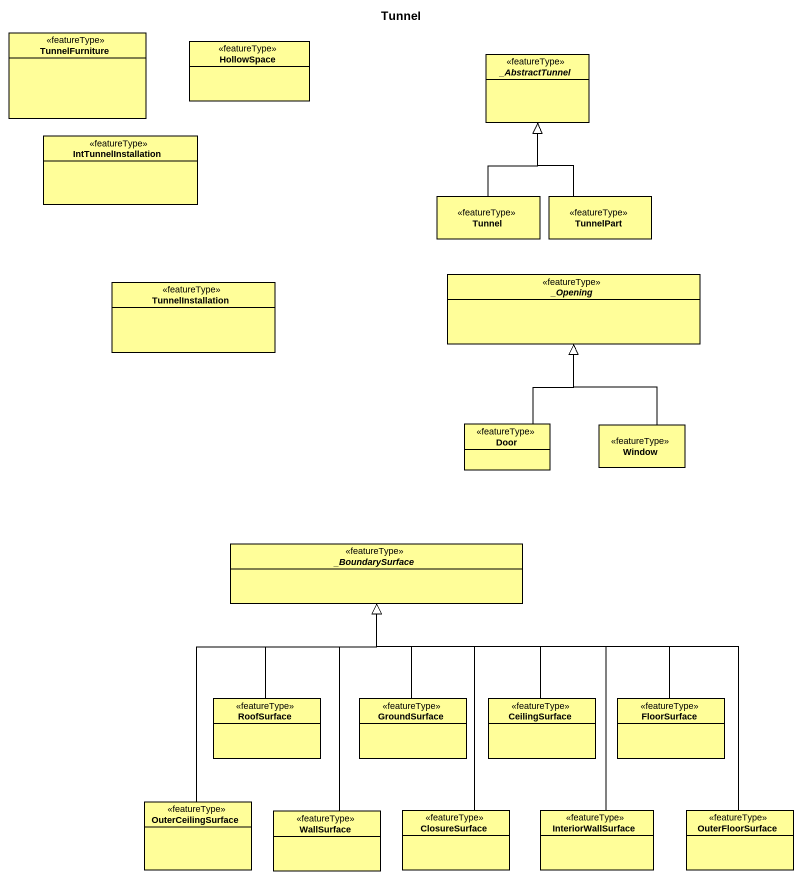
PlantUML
@startuml
title Tunnel
hide circle
hide empty members
class TunnelFurniture <<featureType>> #FFFE99
class HollowSpace <<featureType>> #FFFE99
abstract class "_AbstractTunnel" as AbstractTunnel <<featureType>> #FFFE99
class IntTunnelInstallation <<featureType>> #FFFE99
class Tunnel <<featureType>> #FFFE99
class TunnelPart <<featureType>> #FFFE99
class TunnelInstallation <<featureType>> #FFFE99
abstract class "_Opening" as Opening <<featureType>> #FFFE99
class Door <<featureType>> #FFFE99
class Window <<featureType>> #FFFE99
abstract class "_BoundarySurface" as BoundarySurface <<featureType>> #FFFE99
class RoofSurface <<featureType>> #FFFE99
class GroundSurface <<featureType>> #FFFE99
class CeilingSurface <<featureType>> #FFFE99
class FloorSurface <<featureType>> #FFFE99
class OuterCeilingSurface <<featureType>> #FFFE99
class WallSurface <<featureType>> #FFFE99
class ClosureSurface <<featureType>> #FFFE99
class InteriorWallSurface <<featureType>> #FFFE99
class OuterFloorSurface <<featureType>> #FFFE99
Tunnel -up-|> AbstractTunnel
TunnelPart -up-|> AbstractTunnel
Door -up-|> Opening
Window -up-|> Opening
RoofSurface -up-|> BoundarySurface
GroundSurface -up-|> BoundarySurface
CeilingSurface -up-|> BoundarySurface
FloorSurface -left-|> BoundarySurface
OuterCeilingSurface -up-|> BoundarySurface
WallSurface -up-|> BoundarySurface
ClosureSurface -up-|> BoundarySurface
InteriorWallSurface -up-|> BoundarySurface
OuterFloorSurface -up-|> BoundarySurface
@enduml
